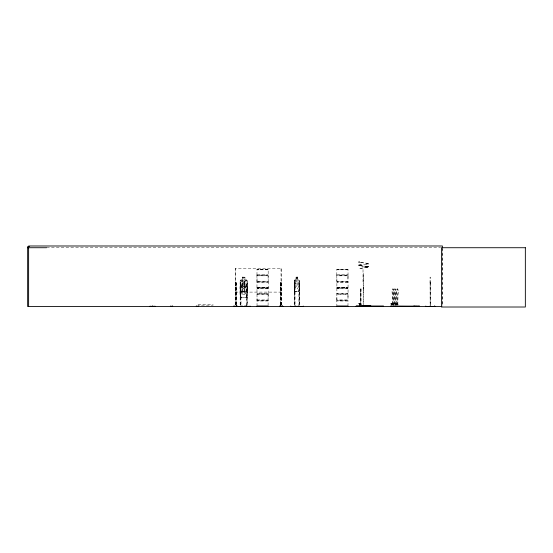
<?xml version="1.0" encoding="UTF-8"?>
<svg xmlns="http://www.w3.org/2000/svg" width="553" height="553" viewBox="0 0 553 553"><rect width="100%" height="100%" fill="white"/><g stroke="black" fill="none" stroke-linecap="round" stroke-linejoin="round"><path stroke-width="0.41" stroke-dasharray="2.77 2.07" d="M257.027 306.127L257.027 297.203M257.027 281.27L257.027 278.546M268.101 297.203L268.212 293.781L256.938 293.761M268.101 278.546L268.212 275.131L256.931 275.104L257.027 299.954M336.888 297.203L336.812 300.272L348.1 300.473L336.791 300.645L336.888 306.127M336.888 278.546L336.874 299.92L347.968 299.92L348.072 293.781L336.791 293.754M347.961 297.203L347.961 294.445L336.874 294.479M347.961 278.546L348.072 275.131L336.791 275.104L336.867 269.477M360.535 304.039L360.535 303.473M360.528 303.749L360.3 303.459M360.777 304.558L360.791 291.846M360.943 288.88L360.957 304.558L360.943 288.88L360.729 291.846M358.572 303.749L360.528 303.825L360.528 303.41M359.208 303.473L359.201 303.984M359.45 303.41L359.554 304.032M359.485 303.632L359.485 303.915M368.478 266.698L361.911 266.014L368.27 266.657M359.174 303.908L359.167 303.659M360.48 303.95L360.535 303.549M360.535 303.908L360.383 303.438L360.356 304.039M360.321 303.956L360.432 303.507M358.572 303.659L360.667 303.728M360.494 303.583L360.425 303.901M393.266 305.374L393.439 293.947A2.965 0.809 -90 0 0 393.439 289.751A2.965 0.809 -90 0 0 392.298 289.751A2.965 0.809 -90 0 0 392.298 293.947L392.45 304.558M393.46 304.558L393.612 293.947A2.965 0.809 -90 0 0 393.612 289.751A2.965 0.809 -90 0 0 392.471 289.751A2.965 0.809 -90 0 0 392.471 293.947L392.63 304.558M395.257 305.374L395.423 293.947A2.965 0.809 -90 0 0 395.423 289.751A2.965 0.809 -90 0 0 394.282 289.751A2.965 0.809 -90 0 0 394.282 293.947L394.441 304.558M395.443 304.558L395.602 293.947A2.965 0.809 -90 0 0 395.602 289.751A2.965 0.809 -90 0 0 394.462 289.751A2.965 0.809 -90 0 0 394.462 293.947L394.614 304.558M397.662 305.374L397.828 293.947A2.965 0.809 -90 0 0 397.828 289.751A2.965 0.809 -90 0 0 396.688 289.751A2.965 0.809 -90 0 0 396.688 293.947L396.847 304.558M397.856 304.558L398.008 293.947A2.965 0.809 -90 0 0 398.008 289.751A2.965 0.809 -90 0 0 396.867 289.751A2.965 0.809 -90 0 0 396.867 293.947L397.019 304.558M360.943 262.571L358.669 262.06L361.102 262.537M391.738 303.825L391.524 303.549M391.953 303.417C391.6 304.426 392.927 303.106 392.671 304.081M391.877 303.728L392.305 303.728M392.305 304.032C392.118 303.051 393.342 303.742 392.423 304.026M392.685 303.984L392.561 303.41M393.729 303.825C394.144 303.334 395.112 304.109 394.413 303.583M394.234 303.728L393.847 304.019L393.943 303.417M393.964 303.728L393.874 303.445M394.296 304.032L394.469 303.438M390.736 303.652C396.75 302.615 394.372 304.689 393.287 303.473M395.934 303.473L396.273 304.032M396.273 303.894L396.515 303.424M396.556 303.728C396.052 303.224 397.448 304.406 397.089 303.41M396.688 303.728C397.704 303.853 396.46 304.012 396.729 303.417M268.184 293.726L268.212 281.677L256.938 281.65M257.014 294.479L268.108 294.479L268.101 306.127M268.108 300.991L257.014 301.019M347.961 306.127L348.058 300.611M390.722 303.728L394.697 303.825M392.678 303.915C392.886 302.823 390.653 303.804 391.303 303.984M391.545 303.728L391.268 303.473M392.637 304.032L392.63 303.659M393.273 303.41L393.321 304.088L393.266 303.632M394.628 304.032L394.683 303.728M395.181 303.728L396.985 303.956M395.741 303.569L395.561 303.88L396.086 303.41M395.595 303.659L395.644 303.549M395.858 303.825L396.155 304.026M395.955 303.715L395.913 303.549M397.102 303.825L396.95 303.493L397.006 303.991M391.538 303.984L391.697 303.417L391.738 303.894M394.683 303.549L394.552 303.908M359.568 303.88L359.906 303.452L359.982 304.032M359.816 303.562L359.892 303.998M360.432 303.97L360.183 303.438L360.031 303.887M391.642 303.728L391.89 303.445M395.934 303.984L396.135 303.728M336.812 281.622L348.058 281.65L348.058 293.754M347.975 282.306L336.874 282.369M392.554 304.039L392.651 303.362M391.351 303.569L391.42 303.41M391.289 304.039L391.469 303.632M391.697 303.88L391.856 303.556M256.896 288.002L257.007 287.622L268.233 287.74L256.958 287.837L268.143 288.12L257.007 288.127M268.122 269.256L256.896 269.352L268.143 269.235L268.198 275.104M336.818 287.837L347.982 287.622L336.818 287.85L348.065 288.03M394.109 303.424L394.047 303.97M392.125 303.576L392.443 303.431M396.625 304.026L396.625 303.417L396.605 303.894M298.744 291.756L299.415 288.853L299.415 281.014L298.827 279.984L297.666 279.984M299.36 288.839L298.841 291.756L294.811 291.756L294.293 283.779L299.339 283.779M359.844 303.894L359.65 303.507M256.917 300.355L268.198 300.3M240.202 288.853L240.935 291.756L246.541 291.756L247.364 288.853L247.364 281.014L246.465 279.984M246.541 291.756L247.364 288.853M246.368 297.341L247.226 294.521L247.17 286.737L246.368 285.763M246.424 297.438L247.309 294.535M336.812 275.076L336.874 281.27L347.968 281.27L347.968 275.823L336.874 275.823M336.791 300.327L336.839 300.728M393.377 303.659C393.957 304.067 393.466 303.438 393.743 303.998M395.125 303.666L397.04 303.818M393.681 303.479L393.729 303.894M256.951 275.076L257.041 269.249M268.17 282.051L256.951 282.016M268.198 275.449L256.938 275.442M268.184 300.638L256.938 300.638M348.058 275.449L336.812 275.477M367.676 267.127L368.478 266.615L366.936 266.366M367.78 267.12L359.001 268.62L363.902 267.894M268.17 294.127L256.938 294.099M348.037 282.016L336.812 282.016M348.037 294.127L336.812 294.127M266.691 269.802L267.666 269.802M266.691 288.452L267.666 288.452M346.551 269.802L347.526 269.802M346.551 288.452L347.526 288.452M358.669 262.06L359.319 261.659M294.369 281.069L294.929 279.984M294.956 280.081L294.452 281.069L294.452 288.839M366.86 266.435L359.015 265.447M396.784 303.901L396.833 303.431M257.546 269.802L259.267 269.802M257.546 288.452L259.267 288.452M337.406 269.802L339.127 269.802M337.406 288.452L339.127 288.452M366.404 264.272L358.752 265.011M361.081 262.592L367.676 263.463C370.524 264.521 361.558 264.286 368.927 263.892L368.215 263.38M240.161 304.821L240.147 281.028L240.908 279.984L242.587 279.984M240.223 281.069L240.963 279.984M246.479 297.438L240.776 297.438L240.037 294.535L240.037 286.71L240.804 285.666L242.497 285.666L242.442 282.749L244.903 282.749L244.903 285.666L246.458 285.666L247.309 286.696M240.12 286.744L240.859 285.666M240.175 286.744L240.894 285.763M268.087 269.809L257.041 269.809M268.087 288.459L257.048 288.452M347.948 269.809L336.901 269.809M347.948 288.459L336.908 288.452M394.102 304.032L393.95 303.507M361.959 266.007L358.627 265.129M362.091 265.924L359.125 265.509M367.89 267.078L368.512 266.636M359.547 261.825L358.793 262.025M368.201 263.415L360.957 262.495M366.1 267.41L367.925 266.995M366.19 267.424L363.881 267.88M347.982 269.449L336.867 269.449M358.448 265.115L362.457 264.59M356.001 305.526L358.475 305.498M46.652 247.723L440.582 247.723M336.901 269.249L347.982 269.256L348.058 275.104M257.014 274.73L268.108 274.758M336.874 274.73L347.968 274.73M257.014 275.823L268.108 275.823L268.198 281.65M294.846 279.984L296.069 279.984L295.986 277.067L297.742 277.067L297.687 280.081M242.615 277.164L244.896 277.164L244.841 280.081L246.037 281.055L246.037 286.502L244.841 288.839L242.615 288.839L241.419 286.502L241.419 281.055L242.615 280.081L242.587 277.067M296.042 277.164L297.687 277.164M244.917 279.984L246.52 279.984M240.942 280.081L246.486 280.081M294.873 280.081L298.8 280.081M240.147 281.028L240.175 294.521L240.894 297.341M247.364 281.014L247.281 304.821M294.396 281.028L294.341 304.821M299.415 281.014L299.38 304.821M257.014 281.27L268.108 281.27M257.014 282.369L268.108 282.369M235.205 282.797L236.394 282.797L236.394 304.807M240.161 282.797L240.99 282.797L240.99 306.514M242.518 282.846L244.82 282.846L244.765 285.763L246.023 286.737L246.023 292.184L244.82 294.521L242.573 294.521L241.371 292.184L241.371 286.737L242.573 285.763L242.497 282.749M281.429 282.797L280.247 282.797L280.247 304.807M294.341 282.797L295.053 282.797L295.053 306.514M430.476 282.797L430.11 282.797L430.158 304.821L430.137 277.067L430.04 285.044M240.838 285.763L246.424 285.763M363.653 287.408L363.176 287.408L363.176 304.585M336.867 288.099L347.982 288.113M363.176 288.272L363.653 288.272M294.293 288.853L294.915 291.756M363.57 290.622L363.266 273.452L363.66 294.327L363.127 294.327M240.942 291.659L246.486 291.659M294.873 291.659L298.8 291.659M235.205 292.102L281.429 292.102M257.014 293.38L268.108 293.38M336.874 293.38L347.968 293.38M360.756 288.88L360.964 293.947M240.037 294.535L240.832 297.438M240.838 297.341L246.424 297.341M257.014 299.92L268.101 299.954M347.968 301.019L336.874 300.991M396.01 303.431L396.985 303.466M359.18 304.579L361.676 304.579M390.764 304.579L398.72 304.579M198.05 304.793L213.119 304.793L213.119 305.159L198.05 305.159M358.455 265.101L358.849 265.551M246.431 280.081L247.226 281.055M298.744 279.984L299.36 281.055M348.044 281.615L347.968 281.27M240.279 288.839L240.997 291.659M360.736 293.947L360.743 305.374M442.759 248.574L442.759 306.514M442.421 247.723L442.421 306.514M430.421 282.797L430.421 306.514M396.155 304.516L396.155 303.217L395.582 303.217L395.582 304.516M395.948 303.217L395.948 304.516M395.789 303.217L395.789 304.516M393.75 304.516L393.75 303.217L393.176 303.217L393.176 304.516M393.542 303.217L393.542 304.516M393.377 303.217L393.377 304.516M391.759 304.516L391.759 303.217L391.185 303.217L391.185 304.516M391.552 303.217L391.552 304.516M391.393 303.217L391.393 304.516M363.736 294.327L363.674 304.585M363.017 269.525L363.017 284.118M359.409 304.516L359.429 303.217L359.194 304.516M299.629 304.821L299.629 282.797L298.917 282.797L298.917 304.821M299.166 282.797L299.166 304.821M297.604 277.164L297.604 280.081L298.44 281.055L298.44 286.502L297.604 288.839L296.042 288.839L295.205 286.502L295.205 281.055L296.042 280.081L296.069 277.067M294.804 282.797L294.804 304.821M294.59 282.797L294.59 304.821M281.429 305.65L281.429 268.392L235.205 268.392L235.205 304.807M281.353 282.797L281.353 305.65M281.104 282.797L281.104 304.807M281.021 268.392L281.021 304.807M280.654 282.797L280.654 304.807M280.578 282.797L280.578 304.807M280.33 282.797L280.33 304.807M247.461 304.821L247.461 282.797L246.624 282.797L246.624 304.821M246.804 282.797L246.804 304.821M244.896 280.081L244.979 277.067L242.532 277.067L242.532 279.984M244.82 292.184L244.82 286.737L242.573 286.737L242.573 292.184M240.818 282.797L240.818 304.821M240.334 282.797L240.334 304.821M236.318 282.797L236.318 304.807M236.062 282.797L236.062 304.807M235.979 282.797L235.979 304.807M235.619 268.392L235.619 304.807M235.537 282.797L235.537 304.807M235.288 282.797L235.288 304.807M245.891 287.747L245.124 287.843L243.811 285.023C242.864 289.565 239.995 288.376 243.299 284.38C240.189 280.634 242.795 279.376 243.769 283.724C244.723 279.389 247.495 280.599 244.288 284.401L245.891 287.747M245.732 293.429L244.958 293.519L243.631 290.705C242.684 295.24 239.788 294.065 243.12 290.062C239.981 286.309 242.615 285.065 243.596 289.406C244.55 285.078 247.343 286.274 244.115 290.083L245.732 293.429M257.041 287.47L268.101 287.477L257.048 287.477M336.901 287.47L347.961 287.477L336.908 287.477M244.44 277.654L243.009 277.654L243.009 278.622L244.44 278.622L244.44 277.654M297.327 277.654L296.325 277.654L296.325 278.622L297.327 278.622L297.327 277.654M244.841 281.055L242.615 281.055L242.615 286.502L244.841 286.502L244.841 281.055M297.604 281.055L296.042 281.055L296.042 286.502L297.604 286.502L297.604 281.055M244.419 283.336L242.974 283.336L242.974 284.304L244.419 284.304L244.419 283.336"/><path stroke-width="0.83" d="M434.706 306.493L434.706 306.023M383.319 306.466L359.153 306.48L359.167 306.12L383.312 306.12L383.312 306.514L383.257 306.12M359.174 306.493L359.167 306.12M359.167 306.3L383.257 306.3M290.498 306.514L303.466 306.466M290.74 306.438L290.788 306.023M390.764 306.12L390.674 306.493L419.623 306.48L419.527 306.12L390.764 306.12L391.095 306.48M391.628 306.493L391.718 306.12L392.049 306.48M393.079 306.5L392.768 306.3M393.798 306.5L393.943 306.12L394.033 306.48M395.174 306.3L395.409 306.3M395.485 306.5L395.395 306.12L395.305 306.493M396.128 306.3L396.363 306.3M396.439 306.5L396.349 306.12L396.259 306.493M415.842 306.493L415.932 306.12L416.264 306.48M416.796 306.493L416.886 306.12L417.052 306.493M417.031 306.493L417.121 306.12L417.218 306.48M418.324 306.3L418.586 306.3M419.527 306.12L419.195 306.466M242.726 306.514L242.726 306.023L242.629 306.452M233.546 306.452L236.49 306.452L236.484 305.899M233.905 306.438L233.919 306.065M393.867 306.507L393.708 306.12L393.618 306.493M419.603 306.514L390.777 306.3M237.244 306.452L242.677 306.39M356.014 306.39L370.849 306.224M29.378 246.61L27.65 246.61L27.65 306.514L441.557 306.514M27.65 247.723L46.618 247.723M257.027 306.127L268.101 306.127M336.888 306.127L347.961 306.127M257.007 306.272L268.122 306.286M336.867 306.272L347.982 306.286M244.944 306.065L250.412 306.493M257.014 306.48L268.108 306.48M280.032 306.065L283.081 306.493M336.874 306.48L347.968 306.48M282.452 306.452L282.389 306.065M280.489 305.899L280.419 306.39M280.44 306.466L280.357 306.023M303.258 306.452L303.224 306.065L303.182 306.514M418.483 306.493L418.338 306.12L418.248 306.493M442.421 247.723L442.421 245.988L28.625 245.988L28.625 306.514M434.769 306.023L434.769 306.514L425.81 306.493L425.817 306.023M430.469 305.899L430.421 306.514M299.111 305.899L299.111 306.514M298.862 305.899L298.862 306.514M298.039 306.023L298.039 306.514M295.931 306.023L295.931 306.514M295.108 305.899L295.108 306.514M294.86 305.899L294.86 306.514M282.604 306.023L282.604 306.514M282.334 306.023L282.334 306.514M280.565 305.899L280.565 306.514M280.157 305.899L280.24 306.514M279.977 306.023L279.977 306.514M250.004 306.023L250.004 306.514M246.728 305.899L246.728 306.514M246.548 305.899L246.548 306.514M244.889 306.023L244.889 306.514M241.067 305.899L241.067 306.514M240.894 305.899L240.894 306.514M237.617 306.023L237.617 306.514M236.608 306.023L236.608 306.514M236.407 305.899L236.407 306.514M236.338 306.023L236.338 306.514M236.152 305.899L236.152 306.514L236.069 305.899M234.361 306.023L234.361 306.514M233.981 306.023L233.981 306.514M198.078 305.774L198.078 306.514M196.35 305.774L196.35 306.514M172.633 305.774L172.633 306.514M170.905 305.774L170.905 306.514M154.868 306.023L154.868 306.514M153.022 306.023L153.022 306.514M152.524 306.023L152.552 306.514M152.054 306.023L152.054 306.514M150.174 306.023L150.174 306.514M413.948 306.12L414.259 306.514L413.948 306.12M414.895 306.12L415.206 306.514L414.895 306.12M370.842 306.099L356.014 306.265L370.835 306.099M525.35 247.723L441.446 247.723L441.446 307.012L525.35 307.012L525.35 247.723M430.158 306.514L430.158 305.899L430.116 306.514"/></g></svg>
